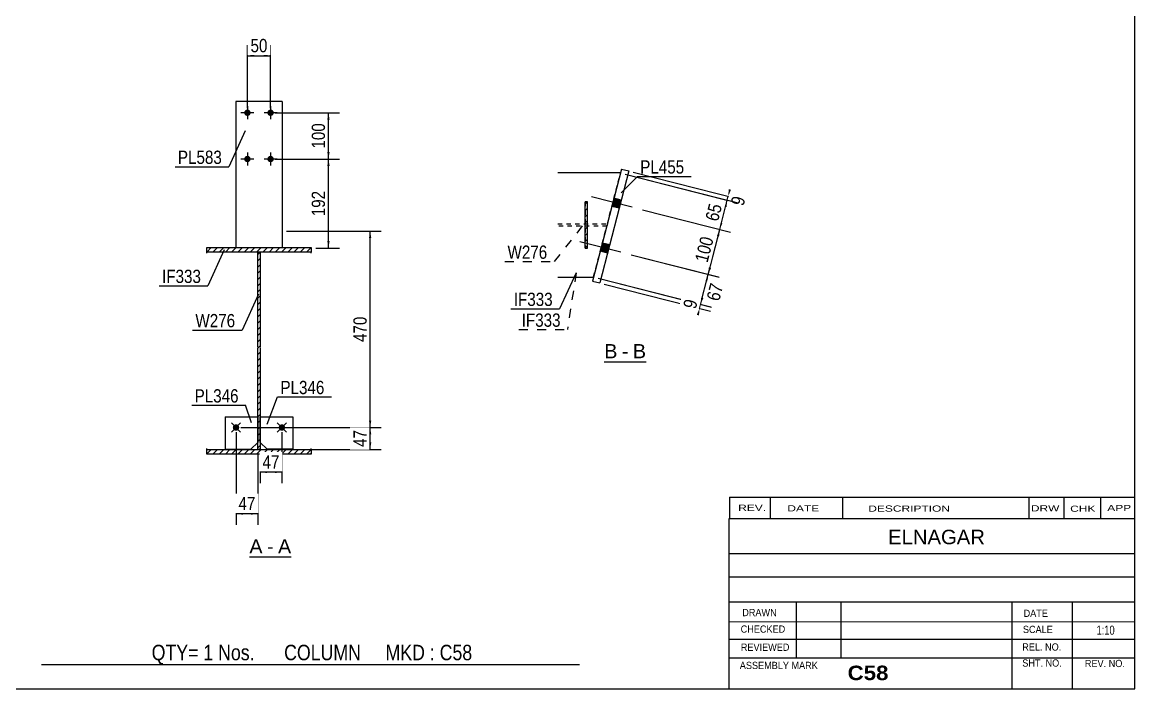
# Model space of a CAD drawing. Header units: millimetres. Extents: x -334 to 78, y -160 to 127.
# Drawn here: x -161.8 to 78.5, y -160.4 to -16.5 of the extents above; entities that cross this region are included whole.
import ezdxf

# ---------------------------------------------------------------- set-up
doc = ezdxf.new("R2010")
doc.units = ezdxf.units.MM
doc.linetypes.add('DXK_LINE_DOT1', pattern=[1.8814, 0.9407, -0.9407])
doc.linetypes.add('DXK_LINE_DOT2', pattern=[3.9198, 1.9599, -1.9599])
doc.styles.add('Arial', font='ARIAL.TTF', dxfattribs={"height": 0.2})
doc.styles.add('Arial Bold', font='ARIALBD.TTF', dxfattribs={"height": 0.2})
doc.styles.add('Arial Narrow', font='ARIALN.TTF', dxfattribs={"height": 0.2})

# ---------------------------------------------------------------- blocks, each defined once
blk = doc.blocks.new('Unknown-627316821-7749')
at = {"color": 5, "linetype": 'Continuous'}
for p, q in [((78.47, -160.44), (78.47, 126.56)), ((-331.53, -160.44), (78.47, -160.44))]:
    blk.add_line(p, q, dxfattribs=at)
blk = doc.blocks.new('Unknown-627316821-12 - 9036')
at = {"color": 7, "linetype": 'Continuous'}
blk.add_line((-112.73, -131.96), (-103.7, -131.96), dxfattribs=at)
at = {"color": 0, "linetype": 'Continuous'}
blk.add_wipeout([(-109.89, -131.21), (-109.89, -128.01), (-112.73, -128.01), (-112.73, -131.21)], dxfattribs=at)
blk.add_wipeout([(-107.5, -131.21), (-107.5, -128.01), (-108.93, -128.01), (-108.93, -131.21)], dxfattribs=at)
at = {"color": 96, "linetype": 'Continuous', "style": 'Arial'}
blk.add_text('A', height=3.06, dxfattribs=at).set_placement((-112.73, -131.21))
at = {"color": 0, "linetype": 'Continuous'}
blk.add_wipeout([(-103.7, -131.21), (-103.7, -128.01), (-106.54, -128.01), (-106.54, -131.21)], dxfattribs=at)
at = {"color": 96, "linetype": 'Continuous', "style": 'Arial'}
for s, p in [('A', (-106.54, -131.21)), ('-', (-108.93, -131.21))]:
    blk.add_text(s, height=3.06, dxfattribs=at).set_placement(p)
blk = doc.blocks.new('Unknown-627316821-13 - 9377')
at = {"color": 7, "linetype": 'Continuous'}
blk.add_line((-36.09, -89.79), (-27.06, -89.79), dxfattribs=at)
at = {"color": 0, "linetype": 'Continuous'}
blk.add_wipeout([(-33.25, -89.04), (-33.25, -85.84), (-36.09, -85.84), (-36.09, -89.04)], dxfattribs=at)
blk.add_wipeout([(-30.87, -89.04), (-30.87, -85.84), (-32.29, -85.84), (-32.29, -89.04)], dxfattribs=at)
at = {"color": 96, "linetype": 'Continuous', "style": 'Arial'}
blk.add_text('B', height=3.06, dxfattribs=at).set_placement((-36.09, -89.04))
at = {"color": 0, "linetype": 'Continuous'}
blk.add_wipeout([(-27.06, -89.04), (-27.06, -85.84), (-29.91, -85.84), (-29.91, -89.04)], dxfattribs=at)
at = {"color": 96, "linetype": 'Continuous', "style": 'Arial'}
for s, p in [('B', (-29.91, -89.04)), ('-', (-32.29, -89.04))]:
    blk.add_text(s, height=3.06, dxfattribs=at).set_placement(p)
blk = doc.blocks.new('Part-627316821-9061 - 9036')
at = {"color": 2, "linetype": 'Continuous'}
for p, q in [((-117.93, -101.71), (-110.93, -101.71)), ((-117.93, -101.71), (-117.93, -108.71)), ((-110.93, -101.71), (-110.93, -107.21)), ((-110.93, -107.21), (-112.43, -108.71)), ((-117.93, -108.71), (-112.43, -108.71))]:
    blk.add_line(p, q, dxfattribs=at)
blk = doc.blocks.new('Part-627316821-9037 - 9036')
at = {"linetype": 'Continuous'}
h = blk.add_hatch(dxfattribs=at)
h.set_pattern_fill('', scale=0.3, style=0, pattern_type=0)
h.set_pattern_definition([(45, (-110.4025, -66.1475), (-0.67352, 0.67352), [])])
h.paths.add_polyline_path([(-110.4, -108.74), (-110.4, -66.15), (-110.9, -66.15), (-110.9, -108.74)])
at = {"color": 7, "linetype": 'DXK_LINE_DOT1'}
for p, q in [((-110.9, -66.34), (-110.9, -66.15)), ((-110.4, -66.34), (-110.4, -66.15)), ((-110.9, -108.74), (-110.9, -108.55)), ((-110.4, -108.74), (-110.4, -108.55))]:
    blk.add_line(p, q, dxfattribs=at)
at = {"color": 2, "linetype": 'Continuous'}
for p, q in [((-110.9, -86.61), (-110.9, -66.15)), ((-110.9, -66.15), (-110.4, -66.15)), ((-110.4, -66.15), (-110.4, -86.61)), ((-110.9, -108.74), (-110.9, -86.71)), ((-110.4, -86.71), (-110.4, -108.74)), ((-110.4, -108.74), (-110.9, -108.74))]:
    blk.add_line(p, q, dxfattribs=at)
blk = doc.blocks.new('Part-627316821-9047 - 9036')
at = {"linetype": 'Continuous'}
h = blk.add_hatch(dxfattribs=at)
h.set_pattern_fill('', scale=0.3, style=0, pattern_type=0)
h.set_pattern_definition([(45, (-99.4025, -65.1474), (-0.67352, 0.67352), [])])
h.paths.add_polyline_path([(-99.4, -66.15), (-99.4, -65.15), (-121.9, -65.15), (-121.9, -66.15)])
at = {"color": 7, "linetype": 'DXK_LINE_DOT1'}
for p, q in [((-121.9, -65.34), (-121.9, -65.15)), ((-99.4, -65.34), (-99.4, -65.15))]:
    blk.add_line(p, q, dxfattribs=at)
at = {"color": 2, "linetype": 'Continuous'}
for p, q in [((-121.9, -66.15), (-121.9, -65.15)), ((-121.9, -65.15), (-99.4, -65.15)), ((-121.9, -66.34), (-121.9, -66.15)), ((-99.4, -66.15), (-121.9, -66.15)), ((-99.4, -65.15), (-99.4, -66.15)), ((-99.4, -66.34), (-99.4, -66.15))]:
    blk.add_line(p, q, dxfattribs=at)
blk = doc.blocks.new('Part-627316821-9051 - 9036')
at = {"linetype": 'Continuous'}
h = blk.add_hatch(dxfattribs=at)
h.set_pattern_fill('', scale=0.3, style=0, pattern_type=0)
h.set_pattern_definition([(45, (-99.4025, -108.7399), (-0.67352, 0.67352), [])])
h.paths.add_polyline_path([(-99.4, -109.74), (-99.4, -108.74), (-121.9, -108.74), (-121.9, -109.74)])
at = {"color": 2, "linetype": 'Continuous'}
for p, q in [((-121.9, -108.74), (-121.9, -108.55)), ((-121.9, -109.74), (-121.9, -108.74)), ((-121.9, -108.74), (-99.4, -108.74)), ((-99.4, -109.74), (-121.9, -109.74)), ((-99.4, -108.74), (-99.4, -108.55)), ((-99.4, -108.74), (-99.4, -109.74))]:
    blk.add_line(p, q, dxfattribs=at)
at = {"color": 7, "linetype": 'DXK_LINE_DOT1'}
for p, q in [((-121.9, -109.74), (-121.9, -109.55)), ((-99.4, -109.74), (-99.4, -109.55))]:
    blk.add_line(p, q, dxfattribs=at)
blk = doc.blocks.new('Bolt-627316821-9124 - 9036')
at = {"linetype": 'Continuous'}
blk.add_hatch(color=3, dxfattribs=at).paths.add_polyline_path([(-105.21, -104.5, -1), (-106.2, -103.51, -1)])
at = {"color": 3, "linetype": 'Continuous'}
for p, q in [((-104.71, -103.02), (-106.69, -105)), ((-104.71, -105), (-106.69, -103.02))]:
    blk.add_line(p, q, dxfattribs=at)
blk = doc.blocks.new('Part-627316821-9060 - 9036')
at = {"color": 2, "linetype": 'Continuous'}
for p, q in [((-115.65, -33.57), (-115.65, -65.15)), ((-105.65, -33.57), (-115.65, -33.57)), ((-105.65, -33.57), (-105.65, -65.15))]:
    blk.add_line(p, q, dxfattribs=at)
at = {"color": 7, "linetype": 'DXK_LINE_DOT1'}
for p, q in [((-115.65, -65.15), (-115.65, -65.17)), ((-105.65, -65.17), (-115.65, -65.17)), ((-105.65, -65.15), (-105.65, -65.17))]:
    blk.add_line(p, q, dxfattribs=at)
blk = doc.blocks.new('Bolt-627316821-9120 - 9036')
at = {"linetype": 'Continuous'}
for points in [[(-112.45, -36.01, -1), (-113.85, -36.01, -1)], [(-107.45, -36.01, -1), (-108.85, -36.01, -1)], [(-112.45, -46.01, -1), (-113.85, -46.01, -1)], [(-107.45, -46.01, -1), (-108.85, -46.01, -1)]]:
    blk.add_hatch(color=3, dxfattribs=at).paths.add_polyline_path(points)
at = {"color": 3, "linetype": 'Continuous'}
for p, q in [((-111.75, -36.01), (-114.55, -36.01)), ((-113.15, -34.61), (-113.15, -37.41)), ((-106.75, -36.01), (-109.55, -36.01)), ((-108.15, -34.61), (-108.15, -37.41)), ((-113.15, -44.61), (-113.15, -47.41)), ((-108.15, -44.61), (-108.15, -47.41)), ((-111.75, -46.01), (-114.55, -46.01)), ((-106.75, -46.01), (-109.55, -46.01))]:
    blk.add_line(p, q, dxfattribs=at)
blk = doc.blocks.new('Part-627316821-9064 - 9036')
at = {"color": 2, "linetype": 'Continuous'}
for p, q in [((-110.37, -107.21), (-110.37, -101.71)), ((-110.37, -101.71), (-103.37, -101.71)), ((-103.37, -101.71), (-103.37, -108.71)), ((-108.87, -108.71), (-110.37, -107.21)), ((-103.37, -108.71), (-108.87, -108.71))]:
    blk.add_line(p, q, dxfattribs=at)
blk = doc.blocks.new('Bolt-627316821-10984 - 9036')
at = {"linetype": 'Continuous'}
blk.add_hatch(color=3, dxfattribs=at).paths.add_polyline_path([(-115.11, -103.51, -1), (-116.1, -104.5, -1)])
at = {"color": 3, "linetype": 'Continuous'}
for p, q in [((-116.59, -103.02), (-114.61, -105)), ((-114.61, -103.02), (-116.59, -105))]:
    blk.add_line(p, q, dxfattribs=at)
blk = doc.blocks.new('Part-627316821-9393 - 9377')
at = {"color": 2, "linetype": 'Continuous'}
for p, q in [((-32.36, -48.18), (-38.62, -72.38)), ((-30.81, -48.58), (-37.07, -72.78)), ((-32.36, -48.18), (-30.81, -48.58)), ((-38.62, -72.38), (-37.07, -72.78))]:
    blk.add_line(p, q, dxfattribs=at)
blk = doc.blocks.new('Part-627316821-9394 - 9377')
at = {"linetype": 'Continuous'}
h = blk.add_hatch(dxfattribs=at)
h.set_pattern_fill('', scale=0.3, style=0, pattern_type=0)
h.set_pattern_definition([(45, (-39.7289, -55.2656), (-0.67352, 0.67352), [])])
h.paths.add_polyline_path([(-39.73, -65.27), (-39.73, -55.27), (-40.23, -55.27), (-40.23, -65.27)])
at = {"color": 7, "linetype": 'DXK_LINE_DOT1'}
for p, q in [((-39.73, -55.27), (-40.23, -55.27)), ((-40.23, -55.27), (-40.23, -65.27)), ((-39.73, -65.27), (-39.73, -55.27)), ((-40.23, -65.27), (-39.73, -65.27))]:
    blk.add_line(p, q, dxfattribs=at)
at = {"color": 2, "linetype": 'Continuous'}
for p, q in [((-40.23, -65.27), (-40.23, -55.27)), ((-39.73, -55.27), (-40.23, -55.27)), ((-39.73, -65.27), (-39.73, -55.27)), ((-40.23, -65.27), (-39.73, -65.27))]:
    blk.add_line(p, q, dxfattribs=at)
blk = doc.blocks.new('Part-627316821-9378 - 9377')
at = {"color": 7, "linetype": 'DXK_LINE_DOT1'}
for p, q in [((-46.12, -60.02), (-35.42, -60.02)), ((-35.42, -60.02), (-35.55, -60.52)), ((-35.55, -60.52), (-46.12, -60.52))]:
    blk.add_line(p, q, dxfattribs=at)
blk = doc.blocks.new('Part-627316821-9388 - 9377')
at = {"color": 2, "linetype": 'Continuous'}
for p, q in [((-32.58, -49.02), (-46.12, -49.02)), ((-46.12, -71.52), (-38.4, -71.52))]:
    blk.add_line(p, q, dxfattribs=at)
at = {"color": 7, "linetype": 'DXK_LINE_DOT1'}
for p, q in [((-35.42, -60.02), (-32.58, -49.02)), ((-38.4, -71.52), (-35.55, -60.52))]:
    blk.add_line(p, q, dxfattribs=at)
blk = doc.blocks.new('Part-627316821-9392 - 9377')
at = {"color": 7, "linetype": 'DXK_LINE_DOT1'}
for p, q in [((-32.58, -49.02), (-46.12, -49.02)), ((-46.12, -71.52), (-38.4, -71.52))]:
    blk.add_line(p, q, dxfattribs=at)
blk = doc.blocks.new('Bolt-627316821-9453 - 9377')
at = {"linetype": 'Continuous'}
for points in [[(-33.99, -54.48), (-34.44, -56.23), (-32.89, -56.62), (-32.44, -54.88)], [(-33.99, -54.48), (-34.44, -56.23), (-32.89, -56.62), (-32.44, -54.88)], [(-33.99, -54.48), (-34.44, -56.23), (-32.89, -56.62), (-32.44, -54.88)], [(-33.99, -54.48), (-34.44, -56.23), (-32.89, -56.62), (-32.44, -54.88)], [(-36.46, -64.17), (-36.91, -65.92), (-35.36, -66.31), (-34.91, -64.57)], [(-36.46, -64.17), (-36.91, -65.92), (-35.36, -66.31), (-34.91, -64.57)], [(-36.46, -64.17), (-36.91, -65.92), (-35.36, -66.31), (-34.91, -64.57)], [(-36.46, -64.17), (-36.91, -65.92), (-35.36, -66.31), (-34.91, -64.57)]]:
    blk.add_hatch(color=3, dxfattribs=at).paths.add_polyline_path(points)
at = {"color": 3, "linetype": 'Continuous'}
for p, q in [((-30.07, -56.41), (-38.87, -54.17)), ((-30.07, -56.41), (-38.87, -54.17)), ((-30.07, -56.41), (-38.87, -54.17)), ((-30.07, -56.41), (-38.87, -54.17)), ((-32.44, -54.88), (-33.99, -54.48)), ((-32.44, -54.88), (-33.99, -54.48)), ((-32.44, -54.88), (-33.99, -54.48)), ((-32.44, -54.88), (-33.99, -54.48)), ((-32.89, -56.62), (-34.44, -56.23)), ((-32.89, -56.62), (-34.44, -56.23)), ((-32.89, -56.62), (-34.44, -56.23)), ((-32.89, -56.62), (-34.44, -56.23)), ((-32.54, -66.1), (-41.34, -63.86)), ((-32.54, -66.1), (-41.34, -63.86)), ((-32.54, -66.1), (-41.34, -63.86)), ((-32.54, -66.1), (-41.34, -63.86)), ((-34.91, -64.57), (-36.46, -64.17)), ((-34.91, -64.57), (-36.46, -64.17)), ((-34.91, -64.57), (-36.46, -64.17)), ((-34.91, -64.57), (-36.46, -64.17)), ((-35.36, -66.31), (-36.91, -65.92)), ((-35.36, -66.31), (-36.91, -65.92)), ((-35.36, -66.31), (-36.91, -65.92)), ((-35.36, -66.31), (-36.91, -65.92))]:
    blk.add_line(p, q, dxfattribs=at)
blk = doc.blocks.new('StraightDimension-627316821-9879 - 9036')
at = {"linetype": 'Continuous'}
for points in [[(-95.9, -47.51), (-95.65, -46.01), (-95.4, -47.51)], [(-95.4, -63.74), (-95.65, -65.24), (-95.9, -63.74)]]:
    blk.add_hatch(color=7, dxfattribs=at).paths.add_polyline_path(points)
at = {"color": 7, "linetype": 'Continuous'}
for p, q in [((-107.15, -46.01), (-93.25, -46.01)), ((-95.65, -65.24), (-95.65, -46.01)), ((-98.4, -65.24), (-93.25, -65.24))]:
    blk.add_line(p, q, dxfattribs=at)
at = {"color": 0}
blk.add_wipeout([(-95.8, -52.28), (-100, -52.28), (-100, -58.97), (-95.8, -58.97)], dxfattribs=at)
at = {"color": 3, "style": 'Arial Narrow'}
blk.add_text('192', height=2.863, rotation=90.0002, dxfattribs=at).set_placement((-96.4, -58.37))
blk = doc.blocks.new('StraightDimension-627316821-9241 - 9036')
at = {"linetype": 'Continuous'}
for points in [[(-114.1, -122.86), (-115.6, -122.61), (-114.1, -122.36)], [(-112.4, -122.36), (-110.9, -122.61), (-112.4, -122.86)]]:
    blk.add_hatch(color=7, dxfattribs=at).paths.add_polyline_path(points)
at = {"color": 7, "linetype": 'Continuous'}
for p, q in [((-115.6, -105.01), (-115.6, -125.01)), ((-110.9, -109.72), (-110.9, -125.01)), ((-115.6, -122.61), (-110.9, -122.61))]:
    blk.add_line(p, q, dxfattribs=at)
at = {"color": 0}
blk.add_wipeout([(-110.82, -122.46), (-110.82, -118.26), (-115.68, -118.26), (-115.68, -122.46)], dxfattribs=at)
at = {"color": 3, "style": 'Arial Narrow'}
blk.add_text('47', height=2.863, dxfattribs=at).set_placement((-115.08, -121.86))
blk = doc.blocks.new('StraightDimension-627316821-9236 - 9036')
at = {"linetype": 'Continuous'}
for points in [[(-108.9, -113.86), (-110.4, -113.61), (-108.9, -113.36)], [(-107.2, -113.36), (-105.7, -113.61), (-107.2, -113.86)]]:
    blk.add_hatch(color=7, dxfattribs=at).paths.add_polyline_path(points)
at = {"color": 7, "linetype": 'Continuous'}
for p, q in [((-105.7, -105.01), (-105.7, -116.01)), ((-110.4, -109.72), (-110.4, -116.01)), ((-110.4, -113.61), (-105.7, -113.61))]:
    blk.add_line(p, q, dxfattribs=at)
at = {"color": 0}
blk.add_wipeout([(-105.62, -113.46), (-105.62, -109.26), (-110.48, -109.26), (-110.48, -113.46)], dxfattribs=at)
at = {"color": 3, "style": 'Arial Narrow'}
blk.add_text('47', height=2.863, dxfattribs=at).set_placement((-109.88, -112.86))
blk = doc.blocks.new('StraightDimension-627316821-9246 - 9036')
at = {"linetype": 'Continuous'}
for points in [[(-111.65, -23.93), (-113.15, -23.68), (-111.65, -23.43)], [(-109.65, -23.43), (-108.15, -23.68), (-109.65, -23.93)]]:
    blk.add_hatch(color=7, dxfattribs=at).paths.add_polyline_path(points)
at = {"color": 7, "linetype": 'Continuous'}
for p, q in [((-113.15, -35.01), (-113.15, -21.43)), ((-108.15, -35.01), (-108.15, -21.43)), ((-113.15, -23.68), (-108.15, -23.68))]:
    blk.add_line(p, q, dxfattribs=at)
at = {"color": 0}
blk.add_wipeout([(-108.22, -23.53), (-108.22, -19.33), (-113.08, -19.33), (-113.08, -23.53)], dxfattribs=at)
at = {"color": 3, "style": 'Arial Narrow'}
blk.add_text('50', height=2.863, dxfattribs=at).set_placement((-112.48, -22.93))
blk = doc.blocks.new('StraightDimension-627316821-9878 - 9036')
at = {"linetype": 'Continuous'}
for points in [[(-95.9, -37.51), (-95.65, -36.01), (-95.4, -37.51)], [(-95.4, -44.51), (-95.65, -46.01), (-95.9, -44.51)]]:
    blk.add_hatch(color=7, dxfattribs=at).paths.add_polyline_path(points)
at = {"color": 7, "linetype": 'Continuous'}
for p, q in [((-107.15, -36.01), (-93.25, -36.01)), ((-95.65, -46.01), (-95.65, -36.01)), ((-107.15, -46.01), (-93.25, -46.01))]:
    blk.add_line(p, q, dxfattribs=at)
at = {"color": 0}
blk.add_wipeout([(-95.8, -37.67), (-100, -37.67), (-100, -44.35), (-95.8, -44.35)], dxfattribs=at)
at = {"color": 3, "style": 'Arial Narrow'}
blk.add_text('100', height=2.863, rotation=90.0002, dxfattribs=at).set_placement((-96.4, -43.75))
blk = doc.blocks.new('StraightDimension-627316821-10215 - 9036')
at = {"linetype": 'Continuous'}
for points in [[(-86.9, -63.07), (-86.65, -61.57), (-86.4, -63.07)], [(-86.4, -102.51), (-86.65, -104.01), (-86.9, -102.51)]]:
    blk.add_hatch(color=7, dxfattribs=at).paths.add_polyline_path(points)
at = {"color": 7, "linetype": 'Continuous'}
for p, q in [((-104.7, -61.57), (-84.25, -61.57)), ((-86.65, -104.01), (-86.65, -61.57)), ((-114.6, -104.01), (-84.25, -104.01))]:
    blk.add_line(p, q, dxfattribs=at)
at = {"color": 0}
blk.add_wipeout([(-86.8, -79.45), (-91, -79.45), (-91, -86.13), (-86.8, -86.13)], dxfattribs=at)
at = {"color": 3, "style": 'Arial Narrow'}
blk.add_text('470', height=2.863, rotation=90.0002, dxfattribs=at).set_placement((-87.4, -85.53))
blk = doc.blocks.new('StraightDimension-627316821-10216 - 9036')
at = {"linetype": 'Continuous'}
for points in [[(-86.9, -105.51), (-86.65, -104.01), (-86.4, -105.51)], [(-86.4, -107.24), (-86.65, -108.74), (-86.9, -107.24)]]:
    blk.add_hatch(color=7, dxfattribs=at).paths.add_polyline_path(points)
at = {"color": 7, "linetype": 'Continuous'}
for p, q in [((-114.6, -104.01), (-84.25, -104.01)), ((-86.65, -108.74), (-86.65, -104.01)), ((-100.89, -108.74), (-84.25, -108.74))]:
    blk.add_line(p, q, dxfattribs=at)
at = {"color": 0}
blk.add_wipeout([(-86.8, -103.95), (-91, -103.95), (-91, -108.8), (-86.8, -108.8)], dxfattribs=at)
at = {"color": 3, "style": 'Arial Narrow'}
blk.add_text('47', height=2.863, rotation=90.0002, dxfattribs=at).set_placement((-87.4, -108.2))
blk = doc.blocks.new('StraightDimension-627316821-10327 - 9377')
at = {"linetype": 'Continuous'}
for points in [[(-8.72, -52.65), (-9.33, -54.05), (-9.2, -52.53)], [(-10.16, -56.27), (-9.54, -54.88), (-9.67, -56.4)]]:
    blk.add_hatch(color=7, dxfattribs=at).paths.add_polyline_path(points)
at = {"color": 7, "linetype": 'Continuous'}
for p, q in [((-31.61, -49.26), (-7.36, -55.44)), ((-29.84, -48.82), (-7.15, -54.6)), ((-9.54, -54.88), (-9.33, -54.05))]:
    blk.add_line(p, q, dxfattribs=at)
at = {"color": 0}
blk.add_wipeout([(-4.85, -54.07), (-8.92, -53.03), (-9.66, -55.97), (-5.59, -57.01)], dxfattribs=at)
at = {"color": 3, "style": 'Arial Narrow'}
blk.add_text('9', height=2.86, rotation=75.7106, dxfattribs=at).set_placement((-6.03, -56.28))
blk = doc.blocks.new('StraightDimension-627316821-10328 - 9377')
at = {"linetype": 'Continuous'}
for points in [[(-10.16, -56.27), (-9.54, -54.88), (-9.67, -56.4)], [(-10.55, -59.83), (-11.16, -61.23), (-11.03, -59.71)]]:
    blk.add_hatch(color=7, dxfattribs=at).paths.add_polyline_path(points)
at = {"color": 7, "linetype": 'Continuous'}
for p, q in [((-31.61, -49.26), (-7.22, -55.47)), ((-11.16, -61.23), (-9.54, -54.88)), ((-27.82, -56.98), (-8.83, -61.82))]:
    blk.add_line(p, q, dxfattribs=at)
at = {"color": 0}
blk.add_wipeout([(-9.9, -55.66), (-13.97, -54.63), (-15.17, -59.33), (-11.1, -60.37)], dxfattribs=at)
at = {"color": 3, "style": 'Arial Narrow'}
blk.add_text('65', height=2.863, rotation=75.7106, dxfattribs=at).set_placement((-11.53, -59.64))
blk = doc.blocks.new('StraightDimension-627316821-10329 - 9377')
at = {"linetype": 'Continuous'}
for points in [[(-11.77, -62.62), (-11.16, -61.23), (-11.29, -62.74)], [(-13.01, -69.53), (-13.63, -70.92), (-13.5, -69.4)]]:
    blk.add_hatch(color=7, dxfattribs=at).paths.add_polyline_path(points)
at = {"color": 7, "linetype": 'Continuous'}
for p, q in [((-27.82, -56.98), (-8.83, -61.82)), ((-13.63, -70.92), (-11.16, -61.23)), ((-30.29, -66.67), (-11.3, -71.51))]:
    blk.add_line(p, q, dxfattribs=at)
at = {"color": 0}
blk.add_wipeout([(-11.71, -62.8), (-15.78, -61.76), (-17.43, -68.24), (-13.36, -69.27)], dxfattribs=at)
at = {"color": 3, "style": 'Arial Narrow'}
blk.add_text('100', height=2.863, rotation=75.7106, dxfattribs=at).set_placement((-13.8, -68.54))
blk = doc.blocks.new('StraightDimension-627316821-10330 - 9377')
at = {"linetype": 'Continuous'}
for points in [[(-14.24, -72.31), (-13.63, -70.92), (-13.75, -72.43)], [(-14.67, -76.01), (-15.28, -77.4), (-15.15, -75.89)]]:
    blk.add_hatch(color=7, dxfattribs=at).paths.add_polyline_path(points)
at = {"color": 7, "linetype": 'Continuous'}
for p, q in [((-30.29, -66.67), (-11.45, -71.47)), ((-37.43, -71.76), (-13.1, -77.96)), ((-15.28, -77.4), (-13.63, -70.92))]:
    blk.add_line(p, q, dxfattribs=at)
at = {"color": 0}
blk.add_wipeout([(-9.64, -72.88), (-13.71, -71.84), (-14.91, -76.55), (-10.84, -77.59)], dxfattribs=at)
at = {"color": 3, "style": 'Arial Narrow'}
blk.add_text('67', height=2.863, rotation=75.7106, dxfattribs=at).set_placement((-11.27, -76.86))
blk = doc.blocks.new('StraightDimension-627316821-10331 - 9377')
at = {"linetype": 'Continuous'}
for points in [[(-14.67, -76.01), (-15.28, -77.4), (-15.15, -75.89)], [(-16.11, -79.66), (-15.5, -78.27), (-15.63, -79.79)]]:
    blk.add_hatch(color=7, dxfattribs=at).paths.add_polyline_path(points)
at = {"color": 7, "linetype": 'Continuous'}
for p, q in [((-37.43, -71.76), (-12.95, -78)), ((-36.1, -73.03), (-13.17, -78.87)), ((-15.5, -78.27), (-15.28, -77.4))]:
    blk.add_line(p, q, dxfattribs=at)
at = {"color": 0}
blk.add_wipeout([(-15.16, -76.33), (-19.23, -75.3), (-19.98, -78.23), (-15.91, -79.27)], dxfattribs=at)
at = {"color": 3, "style": 'Arial Narrow'}
blk.add_text('9', height=2.86, rotation=75.7106, dxfattribs=at).set_placement((-16.34, -78.54))
blk = doc.blocks.new('CBS_CALLOFF-627316821-12504')
at = {"color": 7, "linetype": 'Continuous'}
blk.add_line((-157.65, -155.17), (-41.42, -155.19), dxfattribs=at)
at = {"color": 3, "linetype": 'Continuous', "style": 'Arial Narrow'}
blk.add_text('QTY= 1 Nos.      COLUMN     MKD : C58', height=3.3405, dxfattribs=at).set_placement((-133.83, -154.28))
blk = doc.blocks.new('CBS_NAME_BLOG-627316821-12505')
at = {"color": 7, "linetype": 'Continuous'}
for p, q in [((-9.12, -123.69), (78.4, -123.69)), ((-9.12, -160.4), (-9.12, -123.69)), ((-9.12, -131.22), (78.4, -131.22)), ((-9.05, -136.28), (78.47, -136.28)), ((-9.12, -141.65), (78.4, -141.65)), ((5.4, -153.76), (5.4, -141.66)), ((15.09, -153.73), (15.09, -141.66)), ((52, -160.4), (52, -141.67)), ((65.05, -160.4), (65.05, -141.65)), ((-9.11, -145.95), (78.47, -145.93)), ((-9.12, -149.7), (78.4, -149.7)), ((-9.12, -153.74), (78.4, -153.74)), ((-9.12, -160.44), (78.47, -160.44))]:
    blk.add_line(p, q, dxfattribs=at)
at = {"color": 3, "linetype": 'Continuous', "style": 'Arial'}
blk.add_text('ELNAGAR', height=3.133, dxfattribs=at).set_placement((25.2, -129.22))
at = {"color": 3, "linetype": 'Continuous'}
for s, height, style, width, p in [('DRAWN', 1.566, 'Arial', 0.9, (-6.29, -144.76)), ('DATE', 1.566, 'Arial', 0.9, (54.47, -144.92)), ('CHECKED', 1.566, 'Arial', 0.9, (-6.63, -148.33)), ('SCALE', 1.566, 'Arial', 0.9, (54.32, -148.4)), ('1:10', 1.957, 'Arial Narrow', 0.9, (70.21, -148.76)), ('REVIEWED', 1.566, 'Arial', 0.9, (-6.6, -152.25)), ('REL. NO.', 1.566, 'Arial', 0.9, (54.18, -152.2)), ('ASSEMBLY MARK', 1.5663, 'Arial', 0.9, (-6.82, -156.18)), ('C58', 3.131, 'Arial Bold', 1.1, (16.46, -158.58)), ('SHT. NO.', 1.566, 'Arial', 0.9, (54.18, -155.66)), ('REV. NO.', 1.566, 'Arial', 0.9, (67.7, -155.76))]:
    blk.add_text(s, height=height, dxfattribs=dict(at, style=style, width=width)).set_placement(p)
blk = doc.blocks.new('CBS_REVISION-627316821-12506')
at = {"color": 7, "linetype": 'Continuous'}
for p, q in [((-9.04, -119.06), (78.46, -119.06)), ((-9.04, -119.06), (-9.04, -123.69)), ((-0.24, -119.06), (-0.24, -123.69)), ((15.36, -119.06), (15.36, -123.63)), ((55.61, -119.06), (55.61, -123.69)), ((63.15, -119.06), (63.15, -123.69)), ((71.1, -119.06), (71.1, -123.69)), ((-9.04, -123.69), (78.46, -123.69))]:
    blk.add_line(p, q, dxfattribs=at)
at = {"color": 7, "style": 'Arial Narrow', "width": 1.7}
for s, height, p in [('REV.', 1.326, (-7.17, -122.01)), ('DATE', 1.326, (3.45, -122.13)), ('DESCRIPTION', 1.3257, (20.93, -122.18)), ('DRW', 1.326, (56.04, -122.12)), ('CHK', 1.326, (64.53, -122.21)), ('APP', 1.326, (72.53, -122.06))]:
    blk.add_text(s, height=height, dxfattribs=at).set_placement(p)
blk = doc.blocks.new('Mark-627316821-9921 - 9036')
at = {"color": 7, "linetype": 'Continuous'}
blk.add_line((-118.14, -65.65), (-121.67, -73.38), dxfattribs=at)
at = {"color": 0}
blk.add_wipeout([(-123.17, -72.78), (-123.17, -69.78), (-131.58, -69.78), (-131.58, -72.78)], dxfattribs=at)
blk.add_wipeout([(-123.17, -72.78), (-123.17, -69.78), (-131.58, -69.78), (-131.58, -72.78)], dxfattribs=at)
at = {"color": 7, "linetype": 'Continuous'}
blk.add_line((-132.18, -73.38), (-121.67, -73.38), dxfattribs=at)
at = {"color": 3, "style": 'Arial Narrow'}
blk.add_text('IF333', height=2.863, dxfattribs=at).set_placement((-131.58, -72.78))
blk = doc.blocks.new('Mark-627316821-9924 - 9036')
at = {"color": 7, "linetype": 'Continuous'}
blk.add_line((-113.62, -39.92), (-117.16, -47.66), dxfattribs=at)
at = {"color": 0}
blk.add_wipeout([(-118.66, -47.06), (-118.66, -44.06), (-128.16, -44.06), (-128.16, -47.06)], dxfattribs=at)
blk.add_wipeout([(-118.66, -47.06), (-118.66, -44.06), (-128.16, -44.06), (-128.16, -47.06)], dxfattribs=at)
at = {"color": 7, "linetype": 'Continuous'}
blk.add_line((-128.76, -47.66), (-117.16, -47.66), dxfattribs=at)
at = {"color": 3, "style": 'Arial Narrow'}
blk.add_text('PL583', height=2.863, dxfattribs=at).set_placement((-128.16, -47.06))
blk = doc.blocks.new('Mark-627316821-9929 - 9036')
at = {"color": 7, "linetype": 'Continuous'}
blk.add_line((-110.76, -75.21), (-114.29, -82.95), dxfattribs=at)
at = {"color": 0}
blk.add_wipeout([(-115.79, -82.35), (-115.79, -79.35), (-124.38, -79.35), (-124.38, -82.35)], dxfattribs=at)
blk.add_wipeout([(-115.79, -82.35), (-115.79, -79.35), (-124.38, -79.35), (-124.38, -82.35)], dxfattribs=at)
at = {"color": 7, "linetype": 'Continuous'}
blk.add_line((-124.98, -82.95), (-114.29, -82.95), dxfattribs=at)
at = {"color": 3, "style": 'Arial Narrow'}
blk.add_text('W276', height=2.863, dxfattribs=at).set_placement((-124.38, -82.35))
blk = doc.blocks.new('Mark-627316821-9933 - 9036')
at = {"color": 7, "linetype": 'Continuous'}
blk.add_line((-112.3, -102.97), (-113.55, -99.2), dxfattribs=at)
at = {"color": 0}
blk.add_wipeout([(-115.05, -98.6), (-115.05, -95.6), (-124.55, -95.6), (-124.55, -98.6)], dxfattribs=at)
blk.add_wipeout([(-115.05, -98.6), (-115.05, -95.6), (-124.55, -95.6), (-124.55, -98.6)], dxfattribs=at)
at = {"color": 7, "linetype": 'Continuous'}
blk.add_line((-125.15, -99.2), (-113.55, -99.2), dxfattribs=at)
at = {"color": 3, "style": 'Arial Narrow'}
blk.add_text('PL346', height=2.863, dxfattribs=at).set_placement((-124.55, -98.6))
blk = doc.blocks.new('Mark-627316821-9936 - 9036')
at = {"color": 0}
blk.add_wipeout([(-96.52, -96.79), (-96.52, -93.79), (-106.02, -93.79), (-106.02, -96.79)], dxfattribs=at)
blk.add_wipeout([(-96.52, -96.79), (-96.52, -93.79), (-106.02, -93.79), (-106.02, -96.79)], dxfattribs=at)
at = {"color": 7, "linetype": 'Continuous'}
for p, q in [((-108.91, -103.31), (-106.62, -97.39)), ((-106.62, -97.39), (-95.02, -97.39))]:
    blk.add_line(p, q, dxfattribs=at)
at = {"color": 3, "style": 'Arial Narrow'}
blk.add_text('PL346', height=2.863, dxfattribs=at).set_placement((-106.02, -96.79))
blk = doc.blocks.new('Mark-627316821-10389 - 9377')
at = {"color": 0}
blk.add_wipeout([(-18.81, -49.15), (-18.81, -46.15), (-28.32, -46.15), (-28.32, -49.15)], dxfattribs=at)
blk.add_wipeout([(-18.81, -49.15), (-18.81, -46.15), (-28.32, -46.15), (-28.32, -49.15)], dxfattribs=at)
at = {"color": 7, "linetype": 'Continuous'}
for p, q in [((-32.45, -53.28), (-28.92, -49.75)), ((-28.92, -49.75), (-17.31, -49.75))]:
    blk.add_line(p, q, dxfattribs=at)
at = {"color": 3, "style": 'Arial Narrow'}
blk.add_text('PL455', height=2.863, dxfattribs=at).set_placement((-28.32, -49.15))
blk = doc.blocks.new('Mark-627316821-10380 - 9377')
at = {"color": 7, "linetype": 'DXK_LINE_DOT2'}
blk.add_line((-40.83, -60.46), (-46.89, -68.16), dxfattribs=at)
at = {"color": 0}
blk.add_wipeout([(-48.39, -67.56), (-48.39, -64.56), (-56.98, -64.56), (-56.98, -67.56)], dxfattribs=at)
blk.add_wipeout([(-48.39, -67.56), (-48.39, -64.56), (-56.98, -64.56), (-56.98, -67.56)], dxfattribs=at)
at = {"color": 7, "linetype": 'DXK_LINE_DOT2'}
blk.add_line((-57.58, -68.16), (-46.89, -68.16), dxfattribs=at)
at = {"color": 3, "style": 'Arial Narrow'}
blk.add_text('W276', height=2.863, dxfattribs=at).set_placement((-56.98, -67.56))
blk = doc.blocks.new('Mark-627316821-10383 - 9377')
at = {"color": 7, "linetype": 'Continuous'}
blk.add_line((-42.19, -70.62), (-45.72, -78.35), dxfattribs=at)
at = {"color": 0}
blk.add_wipeout([(-47.22, -77.75), (-47.22, -74.75), (-55.63, -74.75), (-55.63, -77.75)], dxfattribs=at)
blk.add_wipeout([(-47.22, -77.75), (-47.22, -74.75), (-55.63, -74.75), (-55.63, -77.75)], dxfattribs=at)
at = {"color": 7, "linetype": 'Continuous'}
blk.add_line((-56.23, -78.35), (-45.72, -78.35), dxfattribs=at)
at = {"color": 3, "style": 'Arial Narrow'}
blk.add_text('IF333', height=2.863, dxfattribs=at).set_placement((-55.63, -77.75))
blk = doc.blocks.new('Mark-627316821-10386 - 9377')
at = {"color": 7, "linetype": 'DXK_LINE_DOT2'}
blk.add_line((-42.19, -70.62), (-44.01, -82.84), dxfattribs=at)
at = {"color": 0}
blk.add_wipeout([(-45.51, -82.24), (-45.51, -79.24), (-53.92, -79.24), (-53.92, -82.24)], dxfattribs=at)
blk.add_wipeout([(-45.51, -82.24), (-45.51, -79.24), (-53.92, -79.24), (-53.92, -82.24)], dxfattribs=at)
at = {"color": 7, "linetype": 'DXK_LINE_DOT2'}
blk.add_line((-54.52, -82.84), (-44.01, -82.84), dxfattribs=at)
at = {"color": 3, "style": 'Arial Narrow'}
blk.add_text('IF333', height=2.863, dxfattribs=at).set_placement((-53.92, -82.24))

msp = doc.modelspace()

# ---------------------------------------------------------------- block references
for name in ['Unknown-627316821-7749', 'Part-627316821-9060 - 9036', 'Bolt-627316821-9120 - 9036', 'Part-627316821-9388 - 9377', 'Part-627316821-9392 - 9377', 'Part-627316821-9393 - 9377', 'Bolt-627316821-9453 - 9377', 'Part-627316821-9394 - 9377', 'Part-627316821-9378 - 9377', 'Part-627316821-9047 - 9036', 'Part-627316821-9037 - 9036', 'Part-627316821-9061 - 9036', 'Bolt-627316821-10984 - 9036', 'Part-627316821-9064 - 9036', 'Bolt-627316821-9124 - 9036', 'Part-627316821-9051 - 9036', 'CBS_REVISION-627316821-12506', 'CBS_NAME_BLOG-627316821-12505', 'CBS_CALLOFF-627316821-12504']:
    msp.add_blockref(name, (0, 0))

# ---------------------------------------------------------------- next in the draw order: block references
for name in ['StraightDimension-627316821-9246 - 9036', 'Mark-627316821-9924 - 9036', 'StraightDimension-627316821-9879 - 9036', 'StraightDimension-627316821-10327 - 9377', 'Mark-627316821-10380 - 9377', 'Mark-627316821-9921 - 9036', 'Mark-627316821-10383 - 9377', 'Unknown-627316821-13 - 9377', 'StraightDimension-627316821-9241 - 9036', 'Unknown-627316821-12 - 9036']:
    msp.add_blockref(name, (0, 0))

# ---------------------------------------------------------------- next in the draw order: block references
for name in ['StraightDimension-627316821-9878 - 9036', 'StraightDimension-627316821-10328 - 9377', 'Mark-627316821-10386 - 9377', 'StraightDimension-627316821-9236 - 9036']:
    msp.add_blockref(name, (0, 0))

# ---------------------------------------------------------------- next in the draw order: block references
for name in ['Mark-627316821-10389 - 9377', 'StraightDimension-627316821-10329 - 9377', 'StraightDimension-627316821-10215 - 9036']:
    msp.add_blockref(name, (0, 0))

# ---------------------------------------------------------------- next in the draw order: block references
for name in ['StraightDimension-627316821-10330 - 9377', 'Mark-627316821-9929 - 9036', 'StraightDimension-627316821-10216 - 9036']:
    msp.add_blockref(name, (0, 0))

# ---------------------------------------------------------------- next in the draw order: block references
for name in ['StraightDimension-627316821-10331 - 9377', 'Mark-627316821-9933 - 9036', 'Mark-627316821-9936 - 9036']:
    msp.add_blockref(name, (0, 0))

doc.saveas('drawing.dxf')
